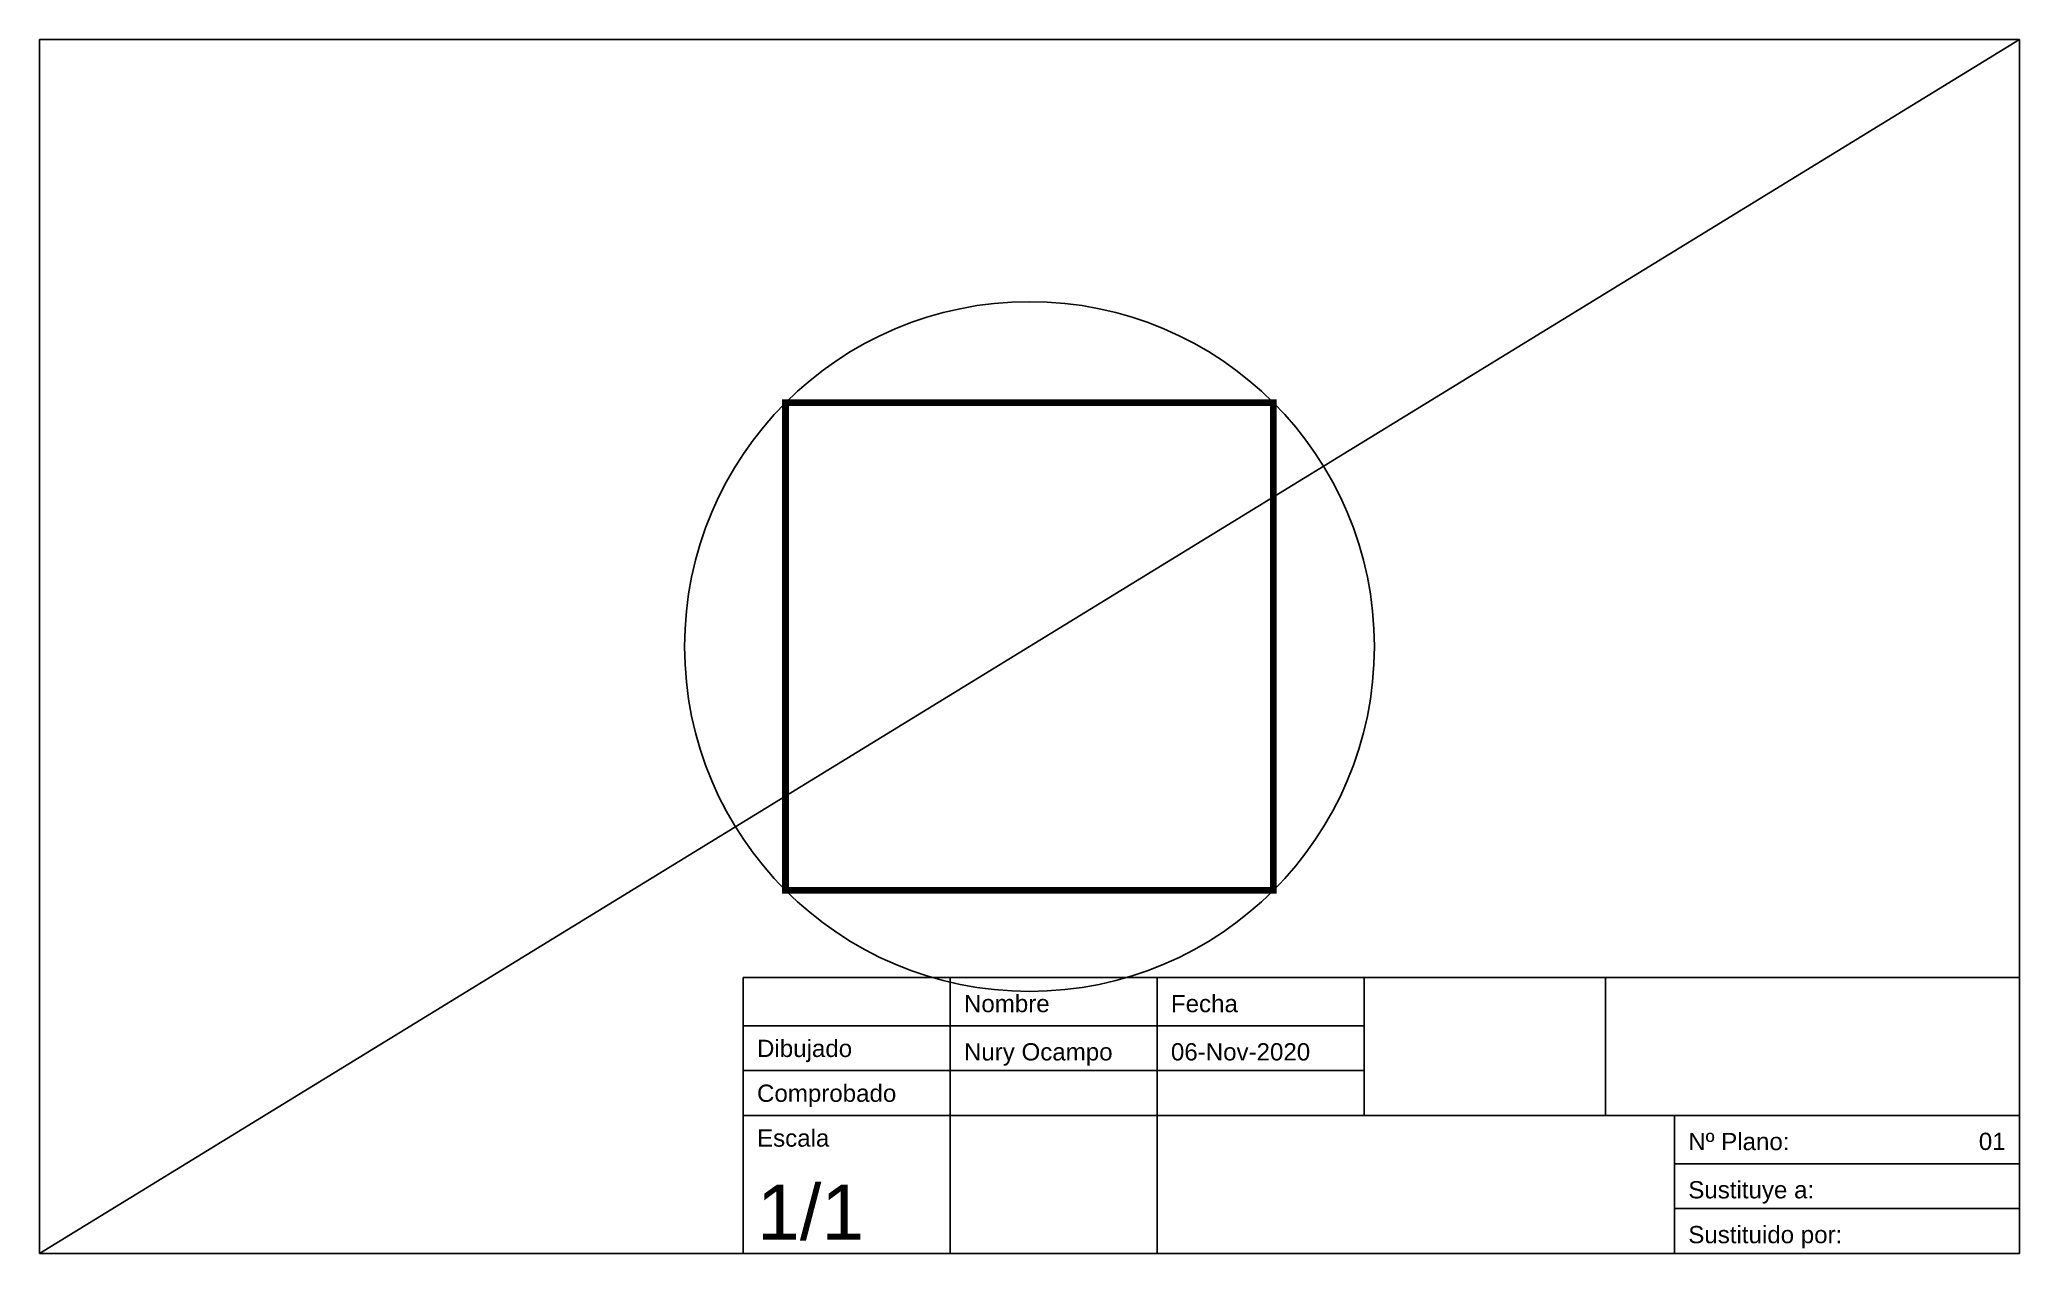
# Model space of a CAD drawing. Header units: millimetres. Extents: x 24876 to 25163, y 6120 to 6296.
import ezdxf
from ezdxf.enums import TextEntityAlignment as Align

# ---------------------------------------------------------------- set-up
doc = ezdxf.new("R2010")
doc.units = ezdxf.units.MM
doc.layers.add('auxiliares', color=254, linetype='Continuous')
doc.styles.get("Standard").update_dxf_attribs({"font": 'arial.ttf'})

# ---------------------------------------------------------------- blocks, each defined once
blk = doc.blocks.new('cajetin_Nury')
for p, q in [((24978.29, 6160.34), (25008.29, 6160.34)), ((24978.29, 6153.34), (24978.29, 6160.34)), ((25008.29, 6160.34), (25038.29, 6160.34)), ((25008.29, 6160.34), (25008.29, 6120.34)), ((25008.29, 6160.34), (25008.29, 6120.34)), ((25038.29, 6160.34), (25068.29, 6160.34)), ((25038.29, 6160.34), (25038.29, 6120.34)), ((25038.29, 6160.34), (25038.29, 6120.34)), ((25068.29, 6160.34), (25103.29, 6160.34)), ((25068.29, 6160.34), (25068.29, 6140.34)), ((25068.29, 6160.34), (25068.29, 6140.34)), ((25103.29, 6160.34), (25163.29, 6160.34)), ((25103.29, 6160.34), (25103.29, 6140.34)), ((25163.29, 6160.34), (25163.29, 6140.34)), ((24978.29, 6155.32), (24978.29, 6155.32)), ((24978.29, 6155.32), (24978.29, 6155.32)), ((24978.29, 6155.32), (24978.29, 6155.32)), ((24978.29, 6153.34), (25008.29, 6153.34)), ((24978.29, 6146.84), (24978.29, 6153.34)), ((25008.29, 6153.34), (25038.29, 6153.34)), ((25038.29, 6153.34), (25068.29, 6153.34)), ((24978.29, 6146.84), (25008.29, 6146.84)), ((24978.29, 6140.34), (24978.29, 6146.84)), ((25008.29, 6146.84), (25038.29, 6146.84)), ((25038.29, 6146.84), (25068.29, 6146.84)), ((24978.29, 6140.34), (25008.29, 6140.34)), ((24978.29, 6120.34), (24978.29, 6140.34)), ((25008.29, 6140.34), (25038.29, 6140.34)), ((25038.29, 6140.34), (25068.29, 6140.34)), ((25068.29, 6140.34), (25113.29, 6140.34)), ((25113.29, 6140.34), (25113.29, 6120.34)), ((25163.29, 6140.34), (25113.29, 6140.34)), ((25163.29, 6140.34), (25163.29, 6133.34)), ((25113.29, 6133.34), (25143.29, 6133.34)), ((25143.29, 6133.34), (25163.29, 6133.34)), ((25163.29, 6133.34), (25163.29, 6126.84)), ((25113.29, 6126.84), (25143.29, 6126.84)), ((25143.29, 6126.84), (25163.29, 6126.84)), ((25163.29, 6126.84), (25163.29, 6120.34)), ((25163.29, 6120.34), (24978.29, 6120.34)), ((25113.29, 6120.34), (25143.29, 6120.34))]:
    blk.add_line(p, q)
for s, p in [('Nombre', (25010.29, 6155.32)), ('Fecha', (25040.29, 6155.32)), ('Dibujado', (24980.29, 6148.82)), ('Nury Ocampo', (25010.29, 6148.32)), ('Comprobado', (24980.29, 6142.32)), ('Escala', (24980.29, 6135.82)), ('Nº Plano:', (25115.29, 6135.32)), ('Sustituye a:', (25115.29, 6128.32)), ('Sustituido por:', (25115.29, 6121.82))]:
    blk.add_text(s, height=2.5).set_placement(p)
blk = doc.blocks.new('*U22')
blk.add_circle((50, 50), 50)
blk = doc.blocks.new('*U23')
at = {"layer": 'auxiliares', "color": 0, "linetype": 'ByBlock', "lineweight": -2, "transparency": 16777216}
blk.add_blockref('*U22', (24969.79, 6158.34), dxfattribs=at)
for p, rotation in [((25069.79, 6158.34), 90.00000000000001), ((25069.79, 6258.34), 180), ((24969.79, 6258.34), 269.9999999999999)]:
    blk.add_blockref('*U22', p, dxfattribs=dict(at, rotation=rotation))

msp = doc.modelspace()

# ---------------------------------------------------------------- linework, layer by layer
msp.add_lwpolyline([(24876.29, 6120.34), (25163.29, 6120.34), (25163.29, 6296.34), (24876.29, 6296.34)], close=True)
at = {"lineweight": 100, "const_width": 1}
msp.add_lwpolyline([(24984.43, 6243.7), (25055.14, 6243.7), (25055.14, 6172.99), (24984.43, 6172.99), (24984.43, 6243.7)], close=True, dxfattribs=at)
at = {"layer": 'auxiliares'}
msp.add_line((24876.29, 6120.34), (25163.29, 6296.34), dxfattribs=at)

# ---------------------------------------------------------------- block references
msp.add_blockref('cajetin_Nury', (0, 0))
msp.add_blockref('*U23', (0, 0), dxfattribs=at)

# ---------------------------------------------------------------- texts
for s, height, p in [('06-Nov-2020', 2.5, (25040.29, 6148.32)), ('1/1', 8, (24980.29, 6122.32))]:
    msp.add_text(s, height=height).set_placement(p)
msp.add_text('01', height=2.5).set_placement((25161.29, 6135.34), align=Align.RIGHT)

doc.saveas('drawing.dxf')
